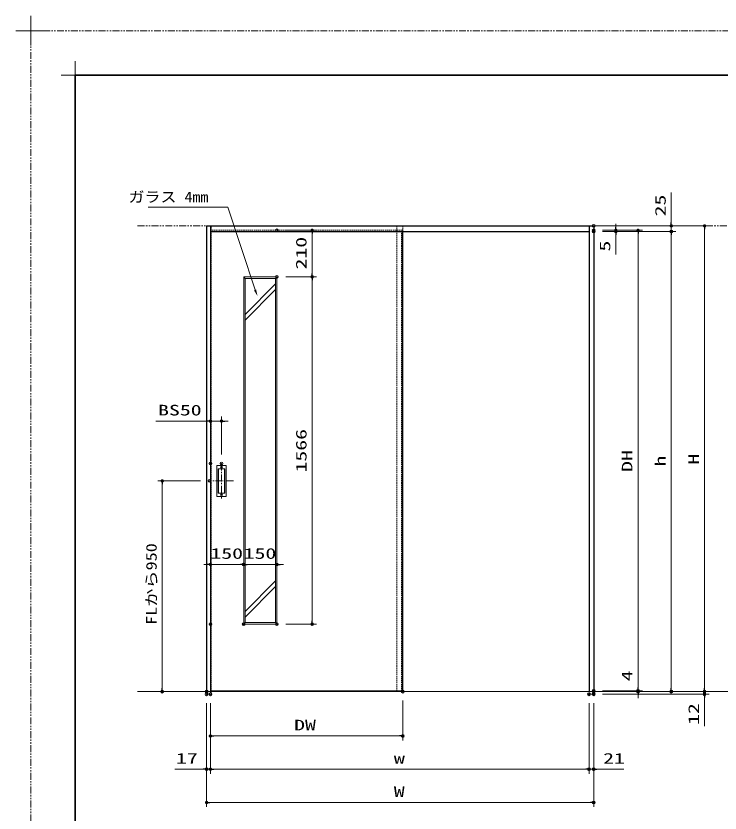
# Model space of a CAD drawing. Units: millimetres, scale not verified. Extents: x -1306 to 1306, y -607 to 607.
# Drawn here: x -1306 to -671, y -112 to 607 of the extents above; entities that cross this region are included whole.
import ezdxf
from ezdxf.enums import TextEntityAlignment as Align

# ---------------------------------------------------------------- set-up
doc = ezdxf.new("R2010")
doc.units = ezdxf.units.MM
doc.header["$LTSCALE"] = 5
doc.header["$PDMODE"] = 32
doc.header["$PDSIZE"] = 2.5
for name, pattern in [('USER1', [0.375, 0.25, -0.125]), ('USER2', [2, 1.25, -0.25, 0.25, -0.25]), ('USER3', [2.5, 1.25, -0.25, 0.25, -0.25, 0.25, -0.25])]:
    doc.linetypes.add(name, pattern=pattern)
for name, color, linetype, lineweight in [('0-1_線(白)', 7, 'Continuous', 30), ('0-3_線(黄)', 2, 'Continuous', 15), ('0-4_寸法線', 3, 'Continuous', 13), ('0-5_0', 3, 'Continuous', 25), ('0-6_DEFPOINTS', 7, 'Continuous', 5), ('0-7_線(水)', 4, 'Continuous', 9), ('0-8_点線(水)', 6, 'USER1', 9), ('0-A_中心線', 3, 'USER2', 9), ('0-C_陰線', 4, 'USER3', 9), ('0-D_図面枠', 7, 'Continuous', 35), ('0-E_一般', 7, 'Continuous', 5)]:
    doc.layers.add(name, color=color, linetype=linetype, lineweight=lineweight)
doc.styles.add('ＭＳ ゴシック', font='')
doc.styles.get('ＭＳ ゴシック').set_extended_font_data('MS Gothic')

# ---------------------------------------------------------------- blocks, each defined once
blk = doc.blocks.new('_DOT')
at = {"layer": '0-5_0'}
blk.add_line((-2.5, 0), (-5, 0), dxfattribs=at)
for points in [[(0, 0), (-2.5, 0), (-2.48, 0.313)], [(0, 0), (-2.48, -0.313), (-2.5, 0)], [(0, 0), (-2.48, 0.313), (-2.421, 0.622)], [(0, 0), (-2.421, -0.622), (-2.48, -0.313)], [(0, 0), (-2.421, 0.622), (-2.324, 0.92)], [(0, 0), (-2.324, -0.92), (-2.421, -0.622)], [(0, 0), (-2.324, 0.92), (-2.191, 1.204)], [(0, 0), (-2.191, -1.204), (-2.324, -0.92)], [(0, 0), (-2.191, 1.204), (-2.023, 1.469)], [(0, 0), (-2.023, -1.469), (-2.191, -1.204)], [(0, 0), (-2.023, 1.469), (-1.822, 1.711)], [(0, 0), (-1.822, -1.711), (-2.023, -1.469)], [(0, 0), (-1.822, 1.711), (-1.594, 1.926)], [(0, 0), (-1.594, -1.926), (-1.822, -1.711)], [(0, 0), (-1.594, 1.926), (-1.34, 2.111)], [(0, 0), (-1.34, -2.111), (-1.594, -1.926)], [(0, 0), (-1.34, 2.111), (-1.064, 2.262)], [(0, 0), (-1.064, -2.262), (-1.34, -2.111)], [(0, 0), (-1.064, 2.262), (-0.773, 2.378)], [(0, 0), (-0.773, -2.378), (-1.064, -2.262)], [(0, 0), (-0.773, 2.378), (-0.468, 2.456)], [(0, 0), (-0.468, -2.456), (-0.773, -2.378)], [(0, 0), (-0.468, 2.456), (-0.157, 2.495)], [(0, 0), (-0.157, -2.495), (-0.468, -2.456)], [(0, 0), (-0.157, 2.495), (0.157, 2.495)], [(0, 0), (0.157, -2.495), (-0.157, -2.495)], [(0, 0), (0.157, 2.495), (0.468, 2.456)], [(0, 0), (0.468, 2.456), (0.773, 2.378)], [(0, 0), (0.773, 2.378), (1.064, 2.262)], [(0, 0), (1.064, 2.262), (1.34, 2.111)], [(0, 0), (1.34, 2.111), (1.594, 1.926)], [(0, 0), (1.594, 1.926), (1.822, 1.711)], [(0, 0), (1.822, 1.711), (2.023, 1.469)], [(0, 0), (2.023, 1.469), (2.191, 1.204)], [(0, 0), (2.191, 1.204), (2.324, 0.92)], [(0, 0), (2.324, 0.92), (2.421, 0.622)], [(0, 0), (2.421, 0.622), (2.48, 0.313)], [(0, 0), (2.48, 0.313), (2.5, 0)], [(0, 0), (0.468, -2.456), (0.157, -2.495)], [(0, 0), (0.773, -2.378), (0.468, -2.456)], [(0, 0), (1.064, -2.262), (0.773, -2.378)], [(0, 0), (1.34, -2.111), (1.064, -2.262)], [(0, 0), (1.594, -1.926), (1.34, -2.111)], [(0, 0), (1.822, -1.711), (1.594, -1.926)], [(0, 0), (2.023, -1.469), (1.822, -1.711)], [(0, 0), (2.191, -1.204), (2.023, -1.469)], [(0, 0), (2.324, -0.92), (2.191, -1.204)], [(0, 0), (2.421, -0.622), (2.324, -0.92)], [(0, 0), (2.48, -0.313), (2.421, -0.622)], [(0, 0), (2.5, 0), (2.48, -0.313)]]:
    blk.add_solid(points, dxfattribs=at)
blk = doc.blocks.new('グループ-13-1')
at = {"layer": '0-E_一般'}
for p, q in [((62041.6, -14029.5), (62041.6, -13365.5)), ((61709.6, -13697.5), (62373.6, -13697.5))]:
    blk.add_line(p, q, dxfattribs=at)

msp = doc.modelspace()

# ---------------------------------------------------------------- linework, layer by layer
at = {"layer": '0-1_線(白)'}
for p, q in [((-1134.287, 417.95), (-1134.287, -2.05)), ((-1134.287, 417.95), (-785.287, 417.95)), ((-1130.887, 417.95), (-1130.887, -2.05)), ((-789.487, 417.95), (-789.487, -2.05)), ((-785.287, 417.95), (-785.287, -2.05)), ((-1130.887, 412.95), (-789.487, 412.95)), ((-957.487, -1.25), (-957.487, 412.95))]:
    msp.add_line(p, q, dxfattribs=at)
at = {"layer": '0-3_線(黄)'}
msp.add_line((-1196.499, -2.05), (-470.197, -2.05), dxfattribs=at)
at = {"layer": '0-4_寸法線'}
for p, q in [((-715.287, 420.95), (-715.287, 448.141)), ((-777.287, 417.95), (-711.287, 417.95)), ((-777.287, 417.95), (-681.287, 417.95)), ((-765.287, 416.95), (-765.287, 419.95)), ((-715.287, 412.95), (-715.287, 417.95)), ((-1062.887, 413.95), (-1035.178, 413.95)), ((-1039.178, 410.95), (-1039.178, 374.95)), ((-777.287, 413.95), (-741.287, 413.95)), ((-777.287, 413.95), (-761.287, 413.95)), ((-777.287, 412.95), (-711.287, 412.95)), ((-777.287, 412.95), (-711.287, 412.95)), ((-777.287, 412.95), (-761.287, 412.95)), ((-765.287, 413.95), (-765.287, 412.95)), ((-765.287, 409.95), (-765.287, 392.284)), ((-745.287, 410.95), (-745.287, 1.75)), ((-715.287, 409.95), (-715.287, 406.95)), ((-715.287, 409.95), (-715.287, 0.95)), ((-685.287, 414.95), (-685.287, 0.95)), ((-1099.487, 370.55), (-1100.887, 371.95)), ((-1072.287, 370.55), (-1099.487, 370.55)), ((-1072.287, 370.55), (-1070.887, 371.95)), ((-1072.287, 60.15), (-1072.287, 370.55)), ((-1062.887, 371.95), (-1035.178, 371.95)), ((-1062.887, 371.95), (-1035.178, 371.95)), ((-1039.178, 368.95), (-1039.178, 61.75)), ((-1130.887, 211.661), (-1130.887, 245.95)), ((-1120.887, 211.661), (-1120.887, 245.95)), ((-1133.887, 241.95), (-1180.125, 241.95)), ((-1120.887, 241.95), (-1130.887, 241.95)), ((-1117.887, 241.95), (-1114.887, 241.95)), ((-1124.987, 174.35), (-1124.987, 201.55)), ((-1124.587, 201.95), (-1117.187, 201.95)), ((-1116.787, 201.55), (-1116.787, 174.35)), ((-1123.787, 177.35), (-1123.787, 198.55)), ((-1123.687, 177.45), (-1123.687, 198.45)), ((-1123.387, 198.95), (-1118.387, 198.95)), ((-1123.287, 198.85), (-1118.487, 198.85)), ((-1118.087, 198.45), (-1118.087, 177.45)), ((-1117.987, 198.55), (-1117.987, 177.35)), ((-1139.749, 187.95), (-1178.287, 187.95)), ((-1174.287, 184.95), (-1174.287, 0.95)), ((-1117.187, 173.95), (-1124.587, 173.95)), ((-1118.387, 176.95), (-1123.387, 176.95)), ((-1118.487, 177.05), (-1123.287, 177.05)), ((-1130.887, 66.75), (-1130.887, 116.678)), ((-1100.887, 66.75), (-1100.887, 116.678)), ((-1100.887, 66.75), (-1100.887, 116.678)), ((-1070.887, 66.75), (-1070.887, 116.678)), ((-1133.887, 112.678), (-1136.887, 112.678)), ((-1130.887, 112.678), (-1100.887, 112.678)), ((-1103.887, 112.678), (-1106.887, 112.678)), ((-1100.887, 112.678), (-1070.887, 112.678)), ((-1097.887, 112.678), (-1094.887, 112.678)), ((-1067.887, 112.678), (-1064.887, 112.678)), ((-1072.287, 60.15), (-1070.887, 58.75)), ((-1062.887, 58.75), (-1035.178, 58.75)), ((-745.287, 1.75), (-745.287, 19.893)), ((-685.287, 0.95), (-685.287, 3.95)), ((-1142.287, -2.05), (-1178.287, -2.05)), ((-777.287, -1.25), (-741.287, -1.25)), ((-777.287, -1.25), (-741.287, -1.25)), ((-777.287, -2.05), (-711.287, -2.05)), ((-777.287, -2.05), (-681.287, -2.05)), ((-777.287, -2.05), (-681.287, -2.05)), ((-777.287, -2.05), (-741.287, -2.05)), ((-777.287, -4.45), (-681.287, -4.45)), ((-745.287, -2.05), (-745.287, -1.25)), ((-745.287, -5.05), (-745.287, -8.05)), ((-685.287, -2.05), (-685.287, -4.45)), ((-1134.287, -12.45), (-1134.287, -106.05)), ((-1134.287, -12.45), (-1134.287, -76.05)), ((-1130.887, -12.45), (-1130.887, -46.05)), ((-1130.887, -12.45), (-1130.887, -76.05)), ((-1130.887, -12.45), (-1130.887, -76.05)), ((-957.487, -10.05), (-957.487, -46.05)), ((-789.487, -12.45), (-789.487, -76.05)), ((-789.487, -12.45), (-789.487, -76.05)), ((-785.287, -12.45), (-785.287, -106.05)), ((-785.287, -12.45), (-785.287, -76.05)), ((-685.287, -7.45), (-685.287, -33.211)), ((-1127.887, -42.05), (-960.487, -42.05)), ((-1137.287, -72.05), (-1163.049, -72.05)), ((-1130.887, -72.05), (-1134.287, -72.05)), ((-1127.887, -72.05), (-792.487, -72.05)), ((-1127.887, -72.05), (-1124.887, -72.05)), ((-792.487, -72.05), (-795.487, -72.05)), ((-789.487, -72.05), (-785.287, -72.05)), ((-782.287, -72.05), (-757.953, -72.05)), ((-1131.287, -102.05), (-788.287, -102.05))]:
    msp.add_line(p, q, dxfattribs=at)
for points in [[(-1187.03, 434.967), (-1115.194, 434.967), (-1090.625, 360.167)], [(-1099.487, 370.55), (-1099.487, 60.15), (-1072.287, 60.15)], [(-1099.487, 60.15), (-1100.887, 58.75), (-1100.837, 58.75)]]:
    msp.add_lwpolyline(points, dxfattribs=at)
msp.add_lwpolyline([(-1100.887, 58.75), (-1070.887, 58.75), (-1070.887, 371.95), (-1100.887, 371.95)], close=True, dxfattribs=at)
for centre in [(-1120.887, 200.35), (-1120.887, 175.55)]:
    msp.add_circle(centre, 0.8, dxfattribs=at)
for centre, start, end in [((-1124.587, 201.55), 90, 180), ((-1117.187, 201.55), 0, 90), ((-1123.387, 198.55), 90, 180), ((-1123.287, 198.45), 90, 180), ((-1118.487, 198.45), 0, 90), ((-1118.387, 198.55), 0, 90), ((-1124.587, 174.35), 180, 270), ((-1123.387, 177.35), 180, 270), ((-1123.287, 177.45), 180, 270), ((-1118.487, 177.45), 270, 0), ((-1118.387, 177.35), 270, 0), ((-1117.187, 174.35), 270, 0)]:
    msp.add_arc(centre, 0.4, start, end, dxfattribs=at)
msp.add_solid([(-1088.355, 354.613), (-1091.589, 359.773), (-1089.66, 360.561)], dxfattribs=at)
at = {"layer": '0-6_DEFPOINTS'}
for p, q in [((-1252.964, 541.55), (-1252.964, 566.45)), ((-1265.414, 554), (-1240.514, 554))]:
    msp.add_line(p, q, dxfattribs=at)
for p in [(-785.287, 417.95), (-1070.887, 413.95), (-785.287, 413.95), (-785.287, 412.95), (-765.287, 412.95), (-715.287, 412.95), (-1070.887, 371.95), (-1039.178, 371.95), (-1130.887, 241.95), (-1130.887, 203.661), (-1120.887, 203.661), (-1131.749, 187.95), (-1100.887, 112.678), (-1070.887, 112.678), (-1130.887, 58.75), (-1100.887, 58.75), (-1070.887, 58.75), (-1070.887, 58.75), (-1039.178, 58.75), (-785.287, -1.25), (-785.287, -1.25), (-745.287, -1.25), (-1174.287, -2.05), (-1134.287, -2.05), (-1134.287, -4.45), (-1130.887, -4.45), (-957.487, -2.05), (-789.487, -4.45), (-785.287, -2.05), (-785.287, -4.45), (-785.287, -4.45), (-745.287, -2.05), (-715.287, -2.05), (-685.287, -2.05), (-685.287, -4.45), (-957.487, -42.05), (-1134.287, -72.05), (-789.487, -72.05), (-785.287, -72.05), (-785.287, -102.05)]:
    msp.add_point(p, dxfattribs=at)
at = {"layer": '0-7_線(水)'}
for p, q in [((-1099.487, 337.897), (-1072.287, 365.55)), ((-1099.487, 332.897), (-1072.287, 360.55)), ((-1099.487, 70.15), (-1072.287, 97.804)), ((-1099.487, 65.15), (-1072.287, 92.804)), ((-1130.887, -1.25), (-957.487, -1.25))]:
    msp.add_line(p, q, dxfattribs=at)
at = {"layer": '0-8_点線(水)', "color": 4}
for p, q in [((-1130.087, -2.05), (-1130.087, 417.95)), ((-962.887, 412.95), (-962.887, 417.95)), ((-957.487, 417.95), (-957.487, 412.95)), ((-957.487, 413.95), (-1130.887, 413.95)), ((-962.887, -2.05), (-962.887, 412.95)), ((-958.687, -2.05), (-958.687, 412.95)), ((-1134.287, -2.05), (-1134.287, -4.45)), ((-1134.287, -4.45), (-1131.087, -4.45)), ((-1131.087, -4.45), (-1130.087, -4.45)), ((-1130.887, -2.05), (-1130.887, -4.45)), ((-1130.087, -2.05), (-1130.087, -4.45)), ((-789.487, -4.45), (-789.487, -2.05)), ((-789.487, -4.45), (-785.287, -4.45)), ((-785.287, -4.45), (-785.287, -2.05))]:
    msp.add_line(p, q, dxfattribs=at)
at = {"layer": '0-A_中心線'}
for p, q in [((-1120.887, 203.661), (-1120.887, 172.239)), ((-1110.025, 187.95), (-1131.749, 187.95))]:
    msp.add_line(p, q, dxfattribs=at)
at = {"layer": '0-C_陰線'}
for p, q in [((387.036, 594), (-1292.964, 594)), ((-1292.964, -594), (-1292.964, 594)), ((-1196.499, 417.95), (-288.797, 417.95))]:
    msp.add_line(p, q, dxfattribs=at)
at = {"layer": '0-D_図面枠'}
msp.add_lwpolyline([(-1252.964, -554), (347.036, -554), (347.036, 554), (-1252.964, 554)], close=True, dxfattribs=at)

# ---------------------------------------------------------------- block references
at = {"layer": '0-4_寸法線', "xscale": 0.6, "yscale": 0.6}
for p, rotation in [((-765.287, 413.95), 270), ((-715.287, 417.95), 270), ((-685.287, 417.95), 90), ((-1039.178, 413.95), 90), ((-765.287, 412.95), 90), ((-745.287, 413.95), 90), ((-715.287, 412.95), 90), ((-715.287, 412.95), 90), ((-1039.178, 371.95), 270), ((-1039.178, 371.95), 90), ((-1120.887, 241.95), 180), ((-1174.287, 187.95), 90), ((-1100.887, 112.678), 180), ((-1070.887, 112.678), 180), ((-1039.178, 58.75), 270), ((-1174.287, -2.05), 270), ((-745.287, -1.25), 270), ((-745.287, -1.25), 270), ((-715.287, -2.05), 270), ((-685.287, -2.05), 270), ((-685.287, -2.05), 270), ((-745.287, -2.05), 90), ((-685.287, -4.45), 90), ((-1130.887, -42.05), 180), ((-1130.887, -72.05), 180), ((-1130.887, -72.05), 180), ((-785.287, -72.05), 180), ((-1134.287, -102.05), 180)]:
    msp.add_blockref('_DOT', p, dxfattribs=dict(at, rotation=rotation))
for p in [(-1130.887, 241.95), (-1130.887, 112.678), (-1100.887, 112.678), (-957.487, -42.05), (-1134.287, -72.05), (-789.487, -72.05), (-789.487, -72.05), (-785.287, -102.05)]:
    msp.add_blockref('_DOT', p, dxfattribs=at)
at = {"layer": '0-C_陰線', "xscale": 0.04, "yscale": 0.04}
msp.add_blockref('グループ-13-1', (-3774.629, 1141.9), dxfattribs=at)

# ---------------------------------------------------------------- texts
at = {"layer": '0-4_寸法線', "style": 'ＭＳ ゴシック'}
for s, height, width, p in [('ガラス 4mm', 9.621, 1.1, (-1204.784, 436.36)), ('BS50', 9.604, 1.5, (-1178.03, 244.1)), ('150', 9.604, 1.5, (-1130.887, 114.828)), ('150', 9.604, 1.5, (-1100.887, 114.828)), ('DW', 9.604, 1.5, (-1055.377, -39.9)), ('17', 9.604, 1.5, (-1161.906, -69.9)), ('w', 9.604, 1.5, (-965.425, -69.9)), ('21', 9.604, 1.5, (-776.715, -69.9)), ('W', 9.604, 1.5, (-965.501, -99.9))]:
    msp.add_text(s, height=height, dxfattribs=dict(at, width=width)).set_placement(p, align=Align.BOTTOM_LEFT)
for s, height, width, p in [('25', 9.604, 1.5, (-717.436, 426.522)), ('210', 9.604, 1.5, (-1041.327, 378.665)), ('5', 9.604, 1.5, (-767.436, 394.855)), ('1566', 9.604, 1.5, (-1041.327, 195.589)), ('DH', 9.604, 1.5, (-747.436, 196.112)), ('h', 9.604, 1.5, (-717.436, 200.927)), ('H', 9.604, 1.5, (-687.436, 202.712)), ('FLから950', 9.621, 1.25, (-1176.436, 58.093)), ('4', 9.604, 1.5, (-747.436, 7.322)), ('12', 9.604, 1.5, (-687.436, -32.069))]:
    msp.add_text(s, height=height, rotation=90, dxfattribs=dict(at, width=width)).set_placement(p, align=Align.BOTTOM_LEFT)

doc.saveas('drawing.dxf')
